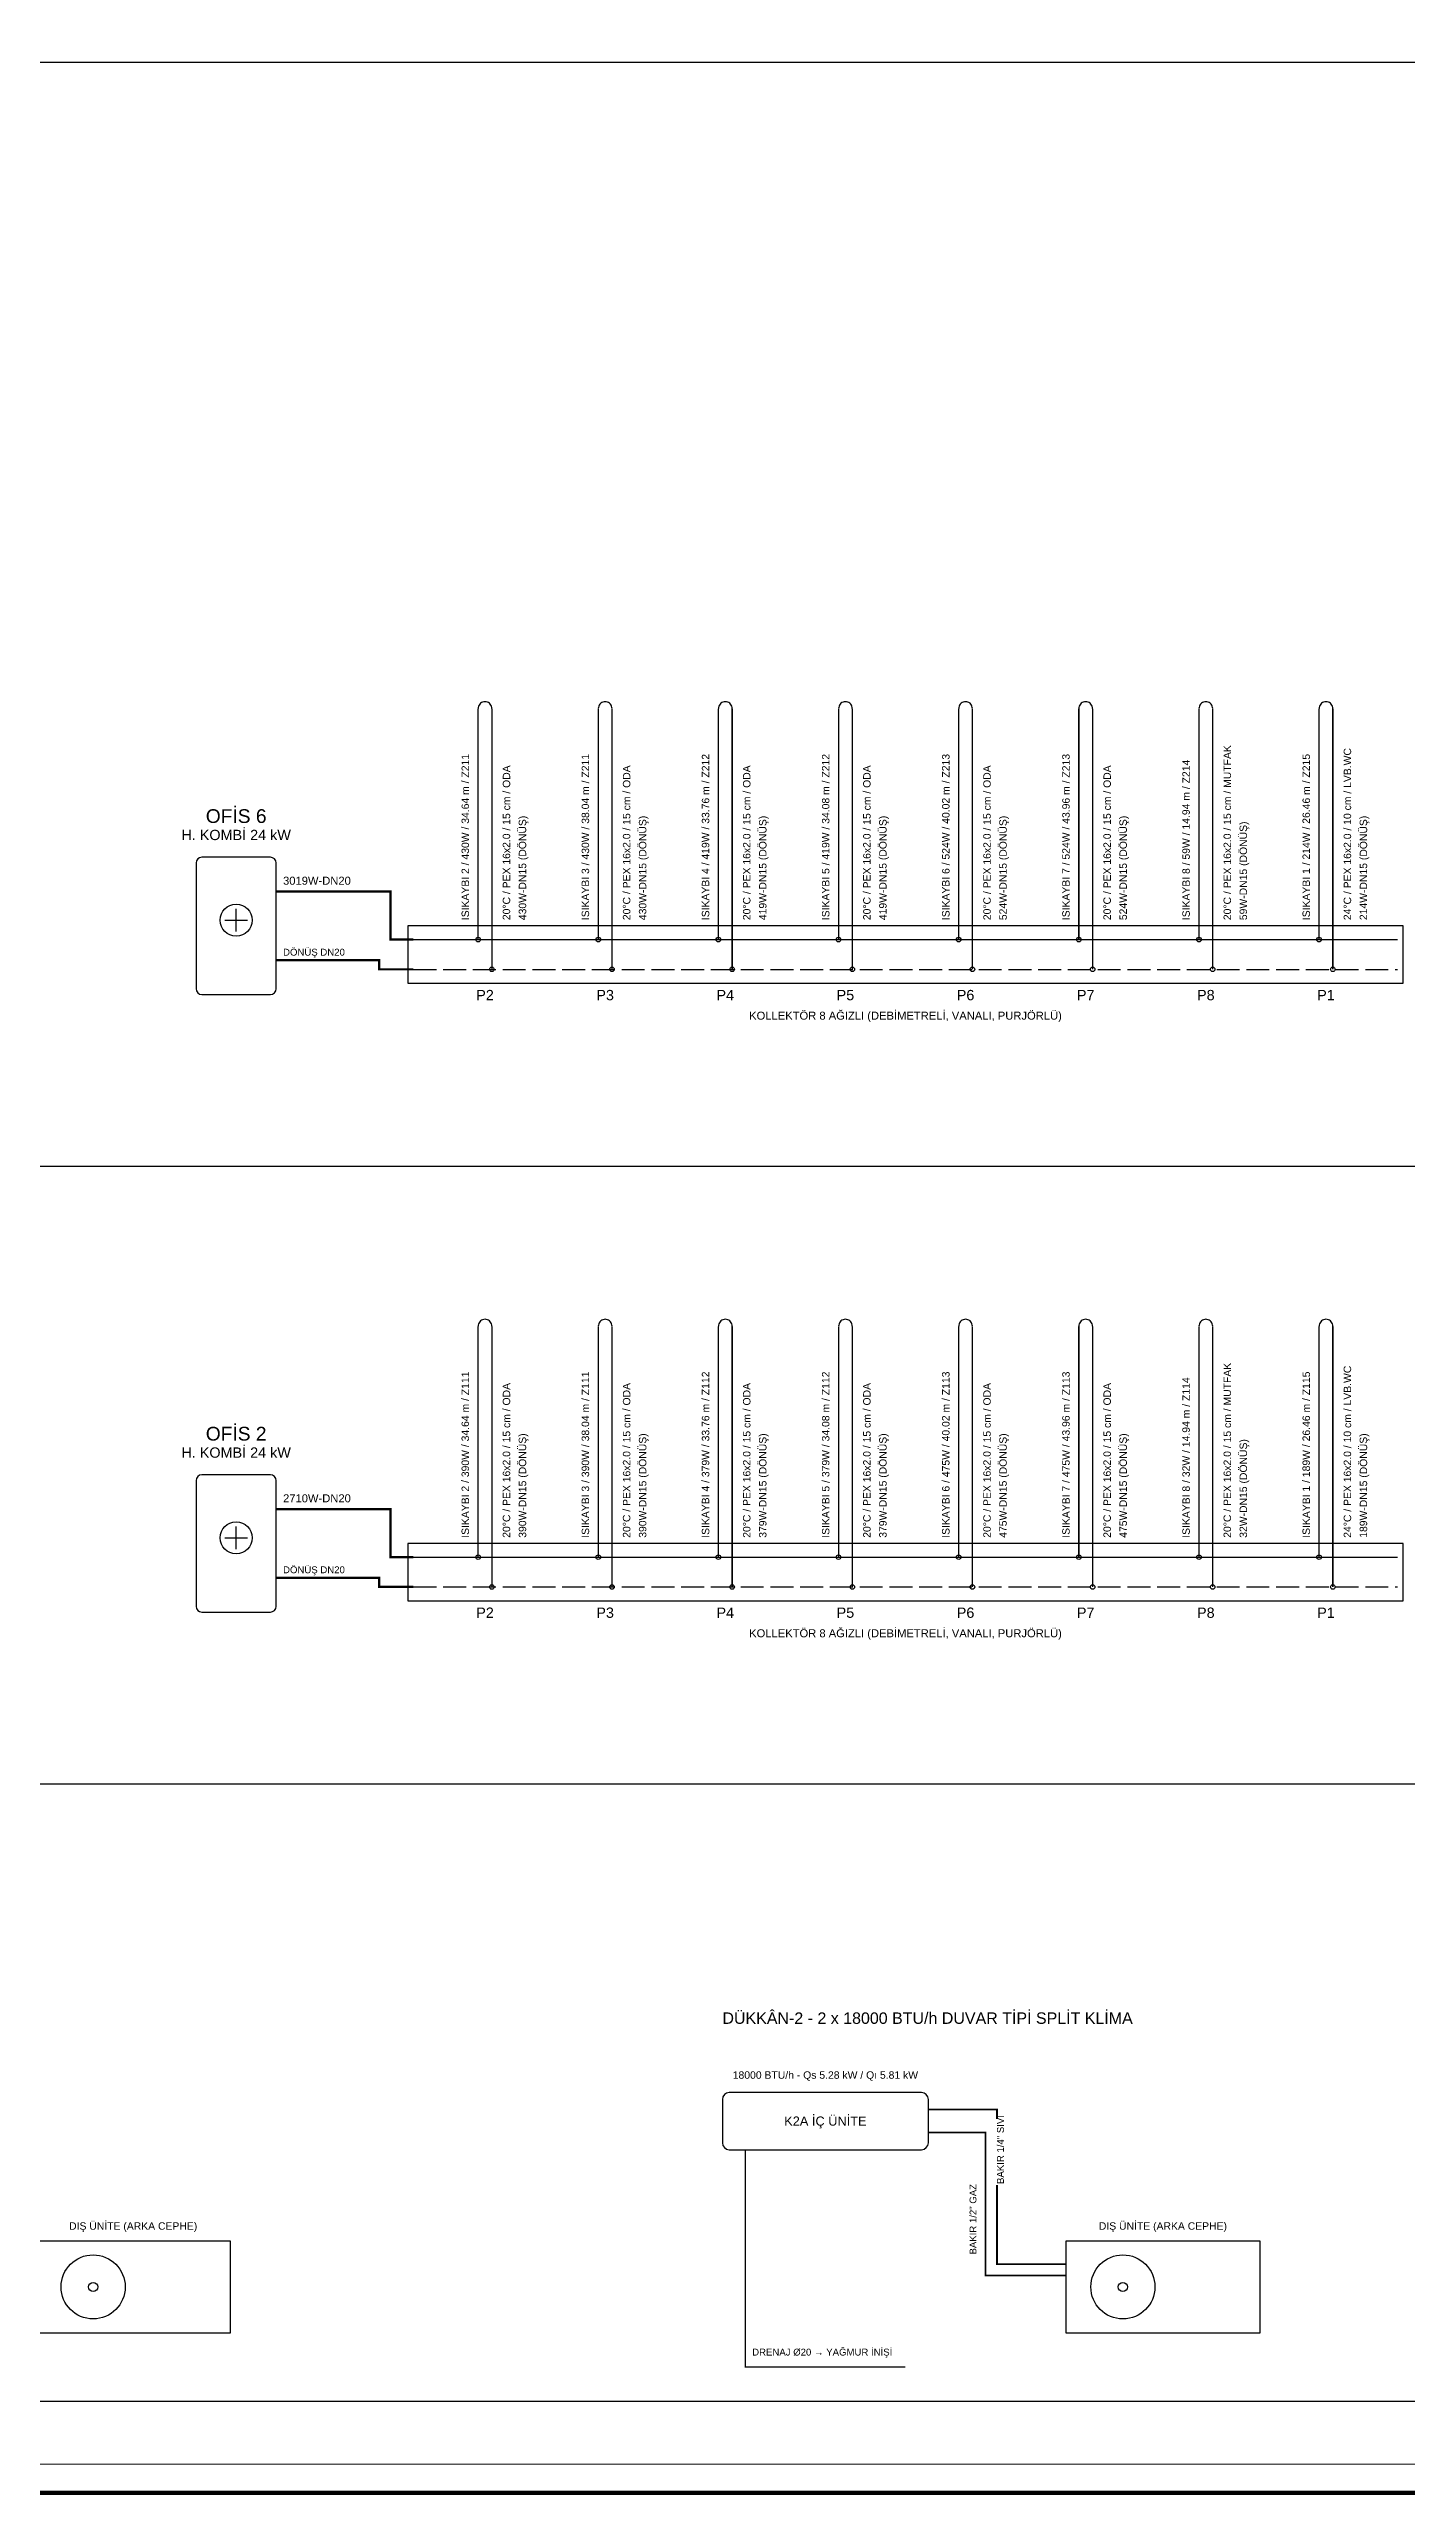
# Model space of a CAD drawing. Header units: centimetres. Extents: x -3952 to 26292, y -15092 to -10712.
# Drawn here: x 20111 to 21298, y -15052 to -12913 of the extents above; entities that cross this region are included whole.
import ezdxf
from ezdxf.enums import TextEntityAlignment as Align

# ---------------------------------------------------------------- set-up
doc = ezdxf.new("R2010")
doc.units = ezdxf.units.CM
doc.linetypes.add('DASHED', pattern=[18, 12, -6])
doc.linetypes.add('ISITMA DONUS HATTI', pattern=[26, 20, -6])
for name, color, linetype in [('MTY-CIHAZ', 135, 'Continuous'), ('MTY-ISIKAYBIMAHAL', 2, 'Continuous'), ('MTY-ISITMA-DONUS-BORU', 30, 'ISITMA DONUS HATTI'), ('MTY-ISITMA-GIDIS-BORU', 10, 'Continuous'), ('MTY-KLIMA-BAKIR BORU', 30, 'Continuous'), ('MTY-KLIMA-DIS UNITE', 4, 'Continuous'), ('MTY-KLIMA-DRENAJ', 8, 'DASHED'), ('MTY-KLIMA-IC UNITE', 4, 'Continuous'), ('MTY-KOLLETOR', 7, 'Continuous'), ('MTY-PAFTA', 7, 'Continuous'), ('MTY-PEX-BORU', 1, 'Continuous'), ('MTY-SEMA', 8, 'Continuous'), ('MTY-YAZI', 7, 'Continuous'), ('STM-ISITMA-CAP', 41, 'Continuous')]:
    doc.layers.add(name, color=color, linetype=linetype)
doc.layers.add('ROTAS-PAFTA-SINIRI', color=8, linetype='Continuous', plot=False)
doc.styles.add('ROTAS', font='arial.ttf')

# ---------------------------------------------------------------- blocks, each defined once
blk = doc.blocks.new('ROTAS_PAFTA')
blk.add_lwpolyline([(0, 0), (1, 0), (1, 1), (0, 1)], close=True)

msp = doc.modelspace()

# ---------------------------------------------------------------- linework, layer by layer
at = {"layer": 'MTY-CIHAZ'}
for p, q in [((20275, -13685), (20275, -13665)), ((20265, -13675), (20285, -13675)), ((20265, -14215), (20285, -14215)), ((20275, -14225), (20275, -14205))]:
    msp.add_line(p, q, dxfattribs=at)
for points in [[(20305, -13740), (20306.9, -13739.6), (20308.5, -13738.5), (20309.6, -13736.9), (20310, -13735), (20310, -13625), (20309.6, -13623.1), (20308.5, -13621.5), (20306.9, -13620.4), (20305, -13620), (20245, -13620), (20243.1, -13620.4), (20241.5, -13621.5), (20240.4, -13623.1), (20240, -13625), (20240, -13735), (20240.4, -13736.9), (20241.5, -13738.5), (20243.1, -13739.6), (20245, -13740)], [(20305, -14280), (20306.9, -14279.6), (20308.5, -14278.5), (20309.6, -14276.9), (20310, -14275), (20310, -14165), (20309.6, -14163.1), (20308.5, -14161.5), (20306.9, -14160.4), (20305, -14160), (20245, -14160), (20243.1, -14160.4), (20241.5, -14161.5), (20240.4, -14163.1), (20240, -14165), (20240, -14275), (20240.4, -14276.9), (20241.5, -14278.5), (20243.1, -14279.6), (20245, -14280)]]:
    msp.add_lwpolyline(points, close=True, dxfattribs=at)
for centre in [(20275, -13675), (20275, -14215)]:
    msp.add_circle(centre, 14, dxfattribs=at)
at = {"layer": 'MTY-ISITMA-DONUS-BORU'}
for p, q in [((20430, -13718), (21290, -13718)), ((20430, -14258), (21290, -14258))]:
    msp.add_line(p, q, dxfattribs=at)
at = {"layer": 'MTY-ISITMA-DONUS-BORU', "const_width": 2}
for points in [[(20310, -13710), (20400, -13710), (20400, -13718), (20430, -13718)], [(20310, -14250), (20400, -14250), (20400, -14258), (20430, -14258)]]:
    msp.add_lwpolyline(points, dxfattribs=at)
at = {"layer": 'MTY-ISITMA-GIDIS-BORU'}
for p, q in [((20430, -13692), (21290, -13692)), ((20430, -14232), (21290, -14232))]:
    msp.add_line(p, q, dxfattribs=at)
at = {"layer": 'MTY-ISITMA-GIDIS-BORU', "const_width": 2}
for points in [[(20310, -13650), (20410, -13650), (20410, -13692), (20430, -13692)], [(20310, -14190), (20410, -14190), (20410, -14232), (20430, -14232)]]:
    msp.add_lwpolyline(points, dxfattribs=at)
at = {"layer": 'MTY-KLIMA-BAKIR BORU', "const_width": 1.5}
for points in [[(20880, -14715), (20940, -14715), (20940, -14850), (21000, -14850)], [(20880, -14735), (20930, -14735), (20930, -14860), (21000, -14860)]]:
    msp.add_lwpolyline(points, dxfattribs=at)
at = {"layer": 'MTY-KLIMA-DIS UNITE'}
for points in [[(20100, -14910), (20270, -14910), (20270, -14830), (20100, -14830)], [(21000, -14910), (21170, -14910), (21170, -14830), (21000, -14830)]]:
    msp.add_lwpolyline(points, close=True, dxfattribs=at)
for centre, radius in [((20150, -14870), 28), ((21050, -14870), 28), ((20150, -14870), 4), ((21050, -14870), 4)]:
    msp.add_circle(centre, radius, dxfattribs=at)
at = {"layer": 'MTY-KLIMA-DRENAJ', "const_width": 1.2}
msp.add_lwpolyline([(20720, -14750), (20720, -14940), (20860, -14940)], dxfattribs=at)
at = {"layer": 'MTY-KLIMA-IC UNITE'}
msp.add_lwpolyline([(20874, -14750), (20876.3, -14749.5), (20878.2, -14748.2), (20879.5, -14746.3), (20880, -14744), (20880, -14706), (20879.5, -14703.7), (20878.2, -14701.8), (20876.3, -14700.5), (20874, -14700), (20706, -14700), (20703.7, -14700.5), (20701.8, -14701.8), (20700.5, -14703.7), (20700, -14706), (20700, -14744), (20700.5, -14746.3), (20701.8, -14748.2), (20703.7, -14749.5), (20706, -14750)], close=True, dxfattribs=at)
at = {"layer": 'MTY-KOLLETOR'}
for points in [[(20425, -13730), (21295, -13730), (21295, -13680), (20425, -13680)], [(20425, -14270), (21295, -14270), (21295, -14220), (20425, -14220)]]:
    msp.add_lwpolyline(points, close=True, dxfattribs=at)
for centre in [(20486.5, -13692), (20591.5, -13692), (20696.5, -13692), (20801.5, -13692), (20906.5, -13692), (21011.5, -13692), (21116.5, -13692), (21221.5, -13692), (20498.5, -13718), (20603.5, -13718), (20708.5, -13718), (20813.5, -13718), (20918.5, -13718), (21023.5, -13718), (21128.5, -13718), (21233.5, -13718), (20486.5, -14232), (20591.5, -14232), (20696.5, -14232), (20801.5, -14232), (20906.5, -14232), (21011.5, -14232), (21116.5, -14232), (21221.5, -14232), (20498.5, -14258), (20603.5, -14258), (20708.5, -14258), (20813.5, -14258), (20918.5, -14258), (21023.5, -14258), (21128.5, -14258), (21233.5, -14258)]:
    msp.add_circle(centre, 2, dxfattribs=at)
at = {"layer": 'MTY-PAFTA'}
for points, const_width in [([(19000, -15050), (24520, -15050), (24520, -12900), (19000, -12900)], 4), ([(19025, -15025), (24495, -15025), (24495, -12925), (19025, -12925)], 1)]:
    msp.add_lwpolyline(points, close=True, dxfattribs=dict(at, const_width=const_width))
at = {"layer": 'MTY-PEX-BORU', "const_width": 1.2}
for points in [[(20486.5, -13692), (20486.5, -13490)], [(20498.5, -13718), (20498.5, -13490)], [(20591.5, -13692), (20591.5, -13490)], [(20603.5, -13718), (20603.5, -13490)], [(20696.5, -13692), (20696.5, -13490)], [(20708.5, -13718), (20708.5, -13490)], [(20801.5, -13692), (20801.5, -13490)], [(20813.5, -13718), (20813.5, -13490)], [(20906.5, -13692), (20906.5, -13490)], [(20918.5, -13718), (20918.5, -13490)], [(21011.5, -13692), (21011.5, -13490)], [(21023.5, -13718), (21023.5, -13490)], [(21116.5, -13692), (21116.5, -13490)], [(21128.5, -13718), (21128.5, -13490)], [(21221.5, -13692), (21221.5, -13490)], [(21233.5, -13718), (21233.5, -13490)], [(20486.5, -14232), (20486.5, -14030)], [(20498.5, -14258), (20498.5, -14030)], [(20591.5, -14232), (20591.5, -14030)], [(20603.5, -14258), (20603.5, -14030)], [(20696.5, -14232), (20696.5, -14030)], [(20708.5, -14258), (20708.5, -14030)], [(20801.5, -14232), (20801.5, -14030)], [(20813.5, -14258), (20813.5, -14030)], [(20906.5, -14232), (20906.5, -14030)], [(20918.5, -14258), (20918.5, -14030)], [(21011.5, -14232), (21011.5, -14030)], [(21023.5, -14258), (21023.5, -14030)], [(21116.5, -14232), (21116.5, -14030)], [(21128.5, -14258), (21128.5, -14030)], [(21221.5, -14232), (21221.5, -14030)], [(21233.5, -14258), (21233.5, -14030)]]:
    msp.add_lwpolyline(points, dxfattribs=at)
at = {"layer": 'MTY-PEX-BORU'}
for points in [[(20498.5, -13490), (20498.4, -13489), (20498.1, -13487.9), (20497.7, -13487), (20497.1, -13486.1), (20496.4, -13485.4), (20495.5, -13484.8), (20494.6, -13484.4), (20493.5, -13484.1), (20492.5, -13484), (20491.5, -13484.1), (20490.4, -13484.4), (20489.5, -13484.8), (20488.6, -13485.4), (20487.9, -13486.1), (20487.3, -13487), (20486.9, -13487.9), (20486.6, -13489), (20486.5, -13490)], [(20603.5, -13490), (20603.4, -13489), (20603.1, -13487.9), (20602.7, -13487), (20602.1, -13486.1), (20601.4, -13485.4), (20600.5, -13484.8), (20599.6, -13484.4), (20598.5, -13484.1), (20597.5, -13484), (20596.5, -13484.1), (20595.4, -13484.4), (20594.5, -13484.8), (20593.6, -13485.4), (20592.9, -13486.1), (20592.3, -13487), (20591.9, -13487.9), (20591.6, -13489), (20591.5, -13490)], [(20708.5, -13490), (20708.4, -13489), (20708.1, -13487.9), (20707.7, -13487), (20707.1, -13486.1), (20706.4, -13485.4), (20705.5, -13484.8), (20704.6, -13484.4), (20703.5, -13484.1), (20702.5, -13484), (20701.5, -13484.1), (20700.4, -13484.4), (20699.5, -13484.8), (20698.6, -13485.4), (20697.9, -13486.1), (20697.3, -13487), (20696.9, -13487.9), (20696.6, -13489), (20696.5, -13490)], [(20813.5, -13490), (20813.4, -13489), (20813.1, -13487.9), (20812.7, -13487), (20812.1, -13486.1), (20811.4, -13485.4), (20810.5, -13484.8), (20809.6, -13484.4), (20808.5, -13484.1), (20807.5, -13484), (20806.5, -13484.1), (20805.4, -13484.4), (20804.5, -13484.8), (20803.6, -13485.4), (20802.9, -13486.1), (20802.3, -13487), (20801.9, -13487.9), (20801.6, -13489), (20801.5, -13490)], [(20918.5, -13490), (20918.4, -13489), (20918.1, -13487.9), (20917.7, -13487), (20917.1, -13486.1), (20916.4, -13485.4), (20915.5, -13484.8), (20914.6, -13484.4), (20913.5, -13484.1), (20912.5, -13484), (20911.5, -13484.1), (20910.4, -13484.4), (20909.5, -13484.8), (20908.6, -13485.4), (20907.9, -13486.1), (20907.3, -13487), (20906.9, -13487.9), (20906.6, -13489), (20906.5, -13490)], [(21023.5, -13490), (21023.4, -13489), (21023.1, -13487.9), (21022.7, -13487), (21022.1, -13486.1), (21021.4, -13485.4), (21020.5, -13484.8), (21019.6, -13484.4), (21018.5, -13484.1), (21017.5, -13484), (21016.5, -13484.1), (21015.4, -13484.4), (21014.5, -13484.8), (21013.6, -13485.4), (21012.9, -13486.1), (21012.3, -13487), (21011.9, -13487.9), (21011.6, -13489), (21011.5, -13490)], [(21128.5, -13490), (21128.4, -13489), (21128.1, -13487.9), (21127.7, -13487), (21127.1, -13486.1), (21126.4, -13485.4), (21125.5, -13484.8), (21124.6, -13484.4), (21123.5, -13484.1), (21122.5, -13484), (21121.5, -13484.1), (21120.4, -13484.4), (21119.5, -13484.8), (21118.6, -13485.4), (21117.9, -13486.1), (21117.3, -13487), (21116.9, -13487.9), (21116.6, -13489), (21116.5, -13490)], [(21233.5, -13490), (21233.4, -13489), (21233.1, -13487.9), (21232.7, -13487), (21232.1, -13486.1), (21231.4, -13485.4), (21230.5, -13484.8), (21229.6, -13484.4), (21228.5, -13484.1), (21227.5, -13484), (21226.5, -13484.1), (21225.4, -13484.4), (21224.5, -13484.8), (21223.6, -13485.4), (21222.9, -13486.1), (21222.3, -13487), (21221.9, -13487.9), (21221.6, -13489), (21221.5, -13490)], [(20498.5, -14030), (20498.4, -14029), (20498.1, -14027.9), (20497.7, -14027), (20497.1, -14026.1), (20496.4, -14025.4), (20495.5, -14024.8), (20494.6, -14024.4), (20493.5, -14024.1), (20492.5, -14024), (20491.5, -14024.1), (20490.4, -14024.4), (20489.5, -14024.8), (20488.6, -14025.4), (20487.9, -14026.1), (20487.3, -14027), (20486.9, -14027.9), (20486.6, -14029), (20486.5, -14030)], [(20603.5, -14030), (20603.4, -14029), (20603.1, -14027.9), (20602.7, -14027), (20602.1, -14026.1), (20601.4, -14025.4), (20600.5, -14024.8), (20599.6, -14024.4), (20598.5, -14024.1), (20597.5, -14024), (20596.5, -14024.1), (20595.4, -14024.4), (20594.5, -14024.8), (20593.6, -14025.4), (20592.9, -14026.1), (20592.3, -14027), (20591.9, -14027.9), (20591.6, -14029), (20591.5, -14030)], [(20708.5, -14030), (20708.4, -14029), (20708.1, -14027.9), (20707.7, -14027), (20707.1, -14026.1), (20706.4, -14025.4), (20705.5, -14024.8), (20704.6, -14024.4), (20703.5, -14024.1), (20702.5, -14024), (20701.5, -14024.1), (20700.4, -14024.4), (20699.5, -14024.8), (20698.6, -14025.4), (20697.9, -14026.1), (20697.3, -14027), (20696.9, -14027.9), (20696.6, -14029), (20696.5, -14030)], [(20813.5, -14030), (20813.4, -14029), (20813.1, -14027.9), (20812.7, -14027), (20812.1, -14026.1), (20811.4, -14025.4), (20810.5, -14024.8), (20809.6, -14024.4), (20808.5, -14024.1), (20807.5, -14024), (20806.5, -14024.1), (20805.4, -14024.4), (20804.5, -14024.8), (20803.6, -14025.4), (20802.9, -14026.1), (20802.3, -14027), (20801.9, -14027.9), (20801.6, -14029), (20801.5, -14030)], [(20918.5, -14030), (20918.4, -14029), (20918.1, -14027.9), (20917.7, -14027), (20917.1, -14026.1), (20916.4, -14025.4), (20915.5, -14024.8), (20914.6, -14024.4), (20913.5, -14024.1), (20912.5, -14024), (20911.5, -14024.1), (20910.4, -14024.4), (20909.5, -14024.8), (20908.6, -14025.4), (20907.9, -14026.1), (20907.3, -14027), (20906.9, -14027.9), (20906.6, -14029), (20906.5, -14030)], [(21023.5, -14030), (21023.4, -14029), (21023.1, -14027.9), (21022.7, -14027), (21022.1, -14026.1), (21021.4, -14025.4), (21020.5, -14024.8), (21019.6, -14024.4), (21018.5, -14024.1), (21017.5, -14024), (21016.5, -14024.1), (21015.4, -14024.4), (21014.5, -14024.8), (21013.6, -14025.4), (21012.9, -14026.1), (21012.3, -14027), (21011.9, -14027.9), (21011.6, -14029), (21011.5, -14030)], [(21128.5, -14030), (21128.4, -14029), (21128.1, -14027.9), (21127.7, -14027), (21127.1, -14026.1), (21126.4, -14025.4), (21125.5, -14024.8), (21124.6, -14024.4), (21123.5, -14024.1), (21122.5, -14024), (21121.5, -14024.1), (21120.4, -14024.4), (21119.5, -14024.8), (21118.6, -14025.4), (21117.9, -14026.1), (21117.3, -14027), (21116.9, -14027.9), (21116.6, -14029), (21116.5, -14030)], [(21233.5, -14030), (21233.4, -14029), (21233.1, -14027.9), (21232.7, -14027), (21232.1, -14026.1), (21231.4, -14025.4), (21230.5, -14024.8), (21229.6, -14024.4), (21228.5, -14024.1), (21227.5, -14024), (21226.5, -14024.1), (21225.4, -14024.4), (21224.5, -14024.8), (21223.6, -14025.4), (21222.9, -14026.1), (21222.3, -14027), (21221.9, -14027.9), (21221.6, -14029), (21221.5, -14030)]]:
    msp.add_lwpolyline(points, dxfattribs=at)
at = {"layer": 'MTY-SEMA'}
for p, q in [((19060, -13890), (24400, -13890)), ((19060, -14430), (24400, -14430)), ((19060, -14970), (24400, -14970))]:
    msp.add_line(p, q, dxfattribs=at)

# ---------------------------------------------------------------- block references
at = {"layer": 'ROTAS-PAFTA-SINIRI', "xscale": 5520, "yscale": 2150}
msp.add_blockref('ROTAS_PAFTA', (19000, -15050), dxfattribs=at)

# ---------------------------------------------------------------- texts
at = {"layer": 'MTY-CIHAZ', "style": 'ROTAS'}
for p in [(20275, -13605), (20275, -14145)]:
    msp.add_text('H. KOMBİ 24 kW', height=9, dxfattribs=at).set_placement(p, align=Align.CENTER)
at = {"layer": 'MTY-ISIKAYBIMAHAL', "style": 'ROTAS'}
for s, p in [('ISIKAYBI 2 / 430W / 34.64 m / Z211', (20478.5, -13675)), ('ISIKAYBI 3 / 430W / 38.04 m / Z211', (20583.5, -13675)), ('ISIKAYBI 4 / 419W / 33.76 m / Z212', (20688.5, -13675)), ('ISIKAYBI 5 / 419W / 34.08 m / Z212', (20793.5, -13675)), ('ISIKAYBI 6 / 524W / 40.02 m / Z213', (20898.5, -13675)), ('ISIKAYBI 7 / 524W / 43.96 m / Z213', (21003.5, -13675)), ('ISIKAYBI 8 / 59W / 14.94 m / Z214', (21108.5, -13675)), ('ISIKAYBI 1 / 214W / 26.46 m / Z215', (21213.5, -13675)), ('ISIKAYBI 2 / 390W / 34.64 m / Z111', (20478.5, -14215)), ('ISIKAYBI 3 / 390W / 38.04 m / Z111', (20583.5, -14215)), ('ISIKAYBI 4 / 379W / 33.76 m / Z112', (20688.5, -14215)), ('ISIKAYBI 5 / 379W / 34.08 m / Z112', (20793.5, -14215)), ('ISIKAYBI 6 / 475W / 40.02 m / Z113', (20898.5, -14215)), ('ISIKAYBI 7 / 475W / 43.96 m / Z113', (21003.5, -14215)), ('ISIKAYBI 1 / 189W / 26.46 m / Z115', (21213.5, -14215)), ('ISIKAYBI 8 / 32W / 14.94 m / Z114', (21108.5, -14215))]:
    msp.add_text(s, height=6.5, rotation=90, dxfattribs=at).set_placement(p)
at = {"layer": 'MTY-KLIMA-BAKIR BORU', "style": 'ROTAS'}
msp.add_text('BAKIR 1/2" GAZ', height=6, rotation=90, dxfattribs=at).set_placement((20922, -14780), align=Align.RIGHT)
at = {"layer": 'MTY-KLIMA-DIS UNITE', "style": 'ROTAS'}
for p in [(20185, -14820), (21085, -14820)]:
    msp.add_text('DIŞ ÜNİTE (ARKA CEPHE)', height=6.5, dxfattribs=at).set_placement(p, align=Align.CENTER)
at = {"layer": 'MTY-KLIMA-DRENAJ', "style": 'ROTAS'}
msp.add_text('DRENAJ Ø20 → YAĞMUR İNİŞİ', height=6, dxfattribs=at).set_placement((20726, -14930))
at = {"layer": 'MTY-KLIMA-IC UNITE', "style": 'ROTAS'}
msp.add_text('DÜKKÂN-2 - 2 x 18000 BTU/h DUVAR TİPİ SPLİT KLİMA', height=10, dxfattribs=at).set_placement((20700, -14640))
msp.add_text('18000 BTU/h - Qs 5.28 kW / Qı 5.81 kW', height=6.5, dxfattribs=at).set_placement((20790, -14688), align=Align.CENTER)
msp.add_text('K2A İÇ ÜNİTE', height=8, dxfattribs=at).set_placement((20790, -14725), align=Align.MIDDLE_CENTER)
at = {"layer": 'MTY-KOLLETOR', "style": 'ROTAS'}
for s, height, p in [('P2', 9, (20492.5, -13745)), ('P3', 9, (20597.5, -13745)), ('P4', 9, (20702.5, -13745)), ('P5', 9, (20807.5, -13745)), ('P6', 9, (20912.5, -13745)), ('P7', 9, (21017.5, -13745)), ('P8', 9, (21122.5, -13745)), ('P1', 9, (21227.5, -13745)), ('KOLLEKTÖR 8 AĞIZLI (DEBİMETRELİ, VANALI, PURJÖRLÜ)', 7, (20860, -13762)), ('P2', 9, (20492.5, -14285)), ('P3', 9, (20597.5, -14285)), ('P4', 9, (20702.5, -14285)), ('P5', 9, (20807.5, -14285)), ('P6', 9, (20912.5, -14285)), ('P7', 9, (21017.5, -14285)), ('P8', 9, (21122.5, -14285)), ('P1', 9, (21227.5, -14285)), ('KOLLEKTÖR 8 AĞIZLI (DEBİMETRELİ, VANALI, PURJÖRLÜ)', 7, (20860, -14302))]:
    msp.add_text(s, height=height, dxfattribs=at).set_placement(p, align=Align.CENTER)
at = {"layer": 'MTY-YAZI', "style": 'ROTAS'}
for s, p in [('OFİS 6', (20275, -13590)), ('OFİS 2', (20275, -14130))]:
    msp.add_text(s, height=12, dxfattribs=at).set_placement(p, align=Align.CENTER)
at = {"layer": 'STM-ISITMA-CAP', "style": 'ROTAS'}
for s, p in [('20°C / PEX 16x2.0 / 15 cm / MUTFAK', (21144.5, -13675)), ('24°C / PEX 16x2.0 / 10 cm / LVB.WC', (21249.5, -13675)), ('20°C / PEX 16x2.0 / 15 cm / ODA', (20514.5, -13675)), ('20°C / PEX 16x2.0 / 15 cm / ODA', (20619.5, -13675)), ('20°C / PEX 16x2.0 / 15 cm / ODA', (20724.5, -13675)), ('20°C / PEX 16x2.0 / 15 cm / ODA', (20829.5, -13675)), ('20°C / PEX 16x2.0 / 15 cm / ODA', (20934.5, -13675)), ('20°C / PEX 16x2.0 / 15 cm / ODA', (21039.5, -13675)), ('430W-DN15 (DÖNÜŞ)', (20528.5, -13675)), ('430W-DN15 (DÖNÜŞ)', (20633.5, -13675)), ('419W-DN15 (DÖNÜŞ)', (20738.5, -13675)), ('419W-DN15 (DÖNÜŞ)', (20843.5, -13675)), ('524W-DN15 (DÖNÜŞ)', (20948.5, -13675)), ('524W-DN15 (DÖNÜŞ)', (21053.5, -13675)), ('59W-DN15 (DÖNÜŞ)', (21158.5, -13675)), ('214W-DN15 (DÖNÜŞ)', (21263.5, -13675)), ('20°C / PEX 16x2.0 / 15 cm / MUTFAK', (21144.5, -14215)), ('24°C / PEX 16x2.0 / 10 cm / LVB.WC', (21249.5, -14215)), ('20°C / PEX 16x2.0 / 15 cm / ODA', (20514.5, -14215)), ('20°C / PEX 16x2.0 / 15 cm / ODA', (20619.5, -14215)), ('20°C / PEX 16x2.0 / 15 cm / ODA', (20724.5, -14215)), ('20°C / PEX 16x2.0 / 15 cm / ODA', (20829.5, -14215)), ('20°C / PEX 16x2.0 / 15 cm / ODA', (20934.5, -14215)), ('20°C / PEX 16x2.0 / 15 cm / ODA', (21039.5, -14215)), ('390W-DN15 (DÖNÜŞ)', (20528.5, -14215)), ('390W-DN15 (DÖNÜŞ)', (20633.5, -14215)), ('379W-DN15 (DÖNÜŞ)', (20738.5, -14215)), ('379W-DN15 (DÖNÜŞ)', (20843.5, -14215)), ('475W-DN15 (DÖNÜŞ)', (20948.5, -14215)), ('475W-DN15 (DÖNÜŞ)', (21053.5, -14215)), ('32W-DN15 (DÖNÜŞ)', (21158.5, -14215)), ('189W-DN15 (DÖNÜŞ)', (21263.5, -14215))]:
    msp.add_text(s, height=6.5, rotation=90, dxfattribs=at).set_placement(p)
for s, height, p in [('3019W-DN20', 7, (20316, -13644)), ('DÖNÜŞ DN20', 6, (20316, -13706)), ('2710W-DN20', 7, (20316, -14184)), ('DÖNÜŞ DN20', 6, (20316, -14246))]:
    msp.add_text(s, height=height, dxfattribs=at).set_placement(p)

# ---------------------------------------------------------------- next in the draw order: wipeouts: each hides what was drawn before it
msp.add_wipeout([(20947, -14723.2), (20947, -14781), (20939, -14781), (20939, -14723.2)])

# ---------------------------------------------------------------- next in the draw order: texts
at = {"layer": 'MTY-KLIMA-BAKIR BORU', "style": 'ROTAS'}
msp.add_text('BAKIR 1/4" SIVI', height=6, rotation=90, dxfattribs=at).set_placement((20946, -14780))

doc.saveas('drawing.dxf')
